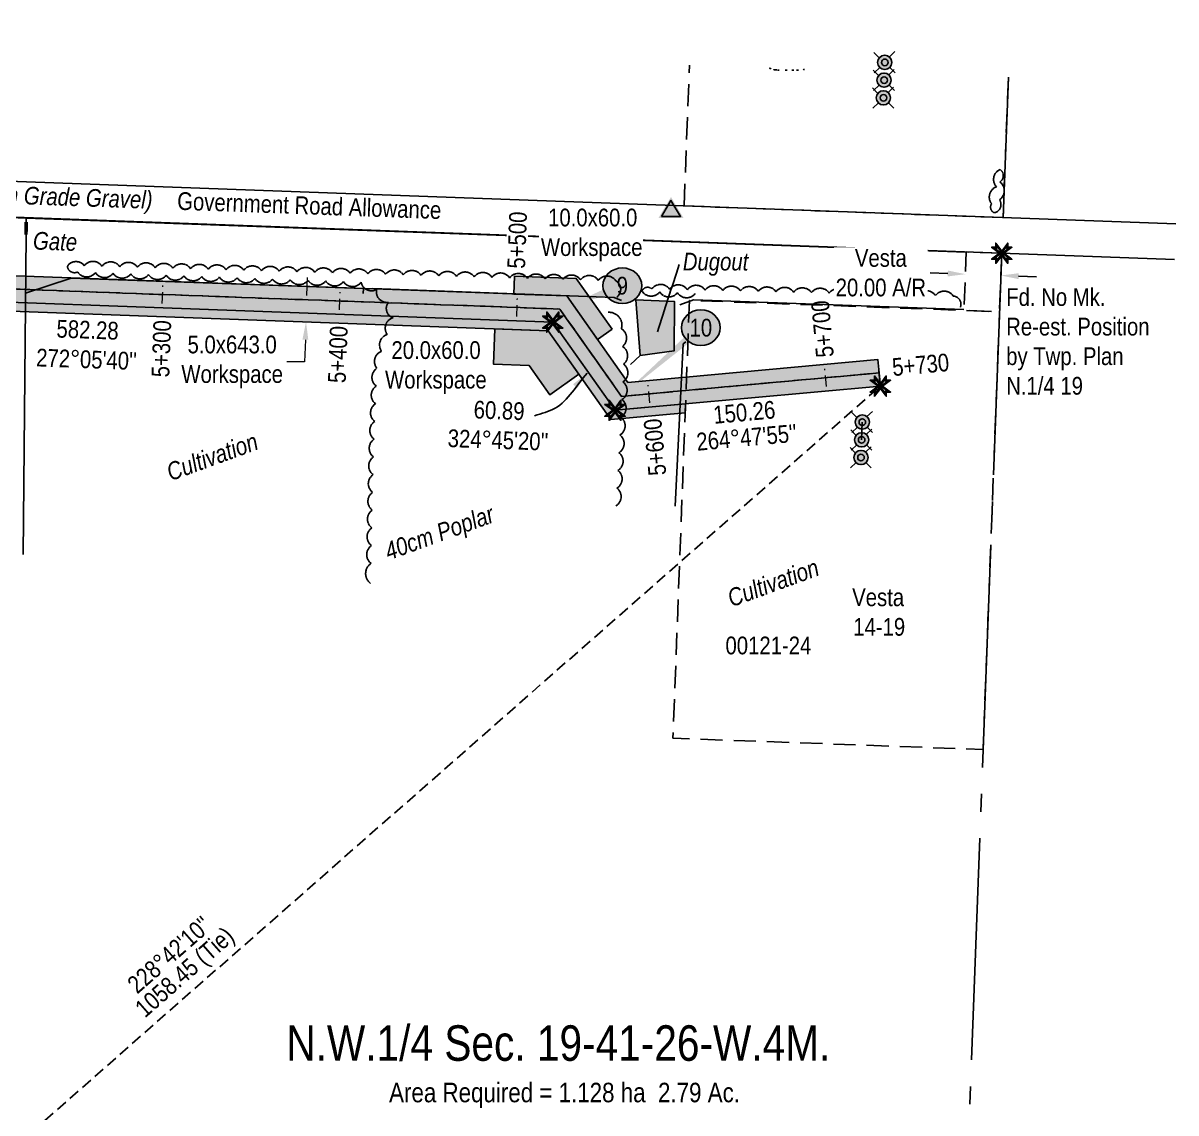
# Model space of a CAD drawing. Extents: x 311053 to 317465, y 5818876 to 5828373.
# Drawn here: x 313995 to 314645, y 5825283 to 5825897 of the extents above; entities that cross this region are included whole.
import ezdxf
from ezdxf.enums import TextEntityAlignment as Align

# ---------------------------------------------------------------- set-up
doc = ezdxf.new("R2010")
doc.units = 0
doc.header["$LTSCALE"] = 5
doc.header["$PDSIZE"] = 0.5
for name, pattern in [('0', [1, 1, 0]), ('foc-ACCESSROAD', [3.75, 2.5, -1.25]), ('foc-QUARTERLINE', [33, 25, -3, 2, -3]), ('foc-TIELINE', [1.875, 1.25, -0.625]), ('foc-TOPO', [1, 0.2, -0.8])]:
    doc.linetypes.add(name, pattern=pattern)
doc.layers.get('Defpoints').update_dxf_attribs({"color": 9})
for name, color, linetype in [('AS-FENCE', 48, 'foc-FENCE'), ('C-SYMBOL', 7, 'Continuous'), ('C-WS', 13, 'foc-ACCESSROAD'), ('C-WS-S', 13, 'Continuous'), ('L-AREAREQUIRED', 7, 'Continuous'), ('L-BD', 7, 'Continuous'), ('L-MON', 1, 'Continuous'), ('L-ROAD-T', 7, 'Continuous'), ('L-SEC', 7, 'Continuous'), ('L-SECQ', 8, 'foc-QUARTERLINE'), ('L-TIE', 7, 'foc-TIELINE'), ('P-ELEVATION', 7, 'Continuous'), ('P-IOP1', 10, 'Continuous'), ('P-IOP1-H', 21, 'Continuous'), ('P-LTO', 14, 'Continuous'), ('P-PROPOSED', 10, 'Continuous'), ('P-PROPOSED-H', 21, 'Continuous'), ('P-TEMP-H', 41, 'Continuous'), ('P-TEMP_WORKSPACE', 46, 'Continuous'), ('T-BUSH', 110, '0'), ('T-BUSH-T', 110, 'Continuous'), ('T-LOW-AREA', 48, 'foc-TOPO'), ('T-TIE', 201, 'foc-TIELINE'), ('T-WATER', 160, 'Continuous'), ('T-WATER-H', 133, 'Continuous'), ('T-WATER-T', 170, 'Continuous')]:
    doc.layers.add(name, color=color, linetype=linetype)
for name, color, linetype, lineweight in [('AS-GENERAL', 48, 'Continuous', 18), ('C-WS-T', 13, 'Continuous', 9), ('P-TEMP-T', 46, 'Continuous', 18), ('T-TEXT', 48, 'Continuous', 18), ('T-TIE-T', 201, 'Continuous', 18)]:
    doc.layers.add(name, color=color, linetype=linetype, lineweight=lineweight)
doc.styles.add('100L', font='ARIALN.TTF', dxfattribs={"height": 11})
doc.styles.add('175L', font='ARIALN.TTF', dxfattribs={"height": 20})
doc.styles.add('80', font='ARIALN.TTF', dxfattribs={"height": 10})
doc.styles.add('80CG', font='ARIALN.TTF', dxfattribs={"height": 10})
doc.styles.add('80L', font='ARIALN.TTF', dxfattribs={"height": 10})
doc.styles.add('80LS', font='ARIALNI.TTF', dxfattribs={"height": 10})
doc.styles.add('foc-LtypeFont', font='ARIALN.TTF', dxfattribs={"height": 7.35})
doc.linetypes.add('foc-FENCE', pattern='A,10,-1,["X",foc-LtypeFont,S=0.2,R=0,X=-0.625,Y=-0.75],-1.24', length=12.24)
doc.dimstyles.new('Compass 5 000', dxfattribs={"dimscale": 5, "dimtxt": 9, "dimasz": 2, "dimexe": 0.2, "dimexo": 0.0625, "dimgap": 0.5, "dimtad": 0, "dimtih": 1, "dimtoh": 1, "dimzin": 0, "dimdsep": 46, "dimtxsty": '80CG', "dimcen": 0.1, "dimse1": 1, "dimse2": 1, "dimclrd": 256, "dimclrt": 256, "dimaunit": 1, "dimadec": 4, "dimazin": 0, "dimtfac": 0.06, "dimtofl": 0, "dimtmove": 0, "dimatfit": 1, "dimfxl": 0.2, "dimtolj": 1, "dimtzin": 0, "dimlwd": -1, "dimarcsym": 0})

# ---------------------------------------------------------------- blocks, each defined once
blk = doc.blocks.new('TRIA')
blk.add_hatch(color=255).paths.add_polyline_path([(-0.04, 1.52), (-1.47, -0.87), (1.39, -0.87)])
blk = doc.blocks.new('TRIAA')
blk.add_blockref('TRIA', (0, 0))
blk = doc.blocks.new('TRIB')
at = {"color": 1}
blk.add_lwpolyline([(-1.12, -0.67), (-0.04, 1.13), (1.04, -0.67)], close=True, dxfattribs=at)
blk = doc.blocks.new('TRIBB')
blk.add_blockref('TRIB', (0, 0))
blk = doc.blocks.new('TRICC')
for name in ['TRIAA', 'TRIBB']:
    blk.add_blockref(name, (0, 0))
blk = doc.blocks.new('plspike')
blk.add_blockref('TRICC', (0, 0))
blk = doc.blocks.new('WC')
at = {"layer": 'L-MON'}
h = blk.add_hatch(color=255, dxfattribs=at)
h.dxf.hatch_style = 1
edge = h.paths.add_edge_path()
edge.add_arc((0, 0), 0.9, 0, 360)
at = {"layer": 'L-MON', "color": 240, "flags": 128}
for points in [[(-0.62, 0.5), (-1.23, 1.12)], [(0.52, 0.61), (1.13, 1.21)], [(-1.18, -1.18), (-0.56, -0.57)], [(1.16, -1.18), (0.56, -0.57)]]:
    blk.add_lwpolyline(points, dxfattribs=at)
at = {"layer": 'L-MON', "color": 240}
for radius in [0.8, 0.373]:
    blk.add_circle((0, 0), radius, dxfattribs=at)
blk = doc.blocks.new('WC2')
at = {"layer": 'L-MON'}
h = blk.add_hatch(color=255, dxfattribs=at)
h.dxf.hatch_style = 1
edge = h.paths.add_edge_path()
edge.add_arc((0, 0), 0.9, 0, 360)
at = {"layer": 'L-MON', "color": 14, "flags": 128}
for points in [[(-0.62, 0.5), (-1.23, 1.12)], [(0.52, 0.61), (1.13, 1.21)], [(-1.18, -1.18), (-0.56, -0.57)], [(1.16, -1.18), (0.56, -0.57)]]:
    blk.add_lwpolyline(points, dxfattribs=at)
at = {"layer": 'L-MON', "color": 14}
for radius in [0.8, 0.373]:
    blk.add_circle((0, 0), radius, dxfattribs=at)
blk = doc.blocks.new('TEMP')
h = blk.add_hatch(color=255)
h.dxf.hatch_style = 1
h.paths.add_polyline_path([(0, 0.25), (-0.67, 1.15), (-0.67, 0.67), (-1.15, 0.67), (-0.25, 0), (-1.15, -0.67), (-0.67, -0.67), (-0.67, -1.15), (0, -0.25), (0.67, -1.15), (0.67, -0.67), (1.15, -0.67), (0.25, 0), (1.15, 0.67), (0.67, 0.67), (0.67, 1.15)])
h.paths.add_polyline_path([(0.57, 0.85), (0.57, 0.57), (0.85, 0.57), (0.08, 0), (0.85, -0.57), (0.57, -0.57), (0.57, -0.85), (0, -0.08), (-0.57, -0.85), (-0.57, -0.57), (-0.85, -0.57), (-0.08, 0), (-0.85, 0.57), (-0.57, 0.57), (-0.57, 0.85), (0, 0.08)], flags=16)
h = blk.add_hatch(color=1)
h.dxf.hatch_style = 1
h.paths.add_polyline_path([(0, 0.08), (-0.57, 0.85), (-0.57, 0.57), (-0.85, 0.57), (-0.08, 0), (-0.85, -0.57), (-0.57, -0.57), (-0.57, -0.85), (0, -0.08), (0.57, -0.85), (0.57, -0.57), (0.85, -0.57), (0.08, 0), (0.85, 0.57), (0.57, 0.57), (0.57, 0.85)])
at = {"color": 1}
for p, q in [((-0.08, 0), (0.08, 0)), ((0, 0.08), (0, -0.08))]:
    blk.add_line(p, q, dxfattribs=at)
at = {"color": 255, "flags": 128}
blk.add_lwpolyline([(-0.25, 0), (-1.15, 0.67), (-0.67, 0.67), (-0.67, 1.15), (0, 0.25), (0.67, 1.15), (0.67, 0.67), (1.15, 0.67), (0.25, 0), (1.15, -0.67), (0.67, -0.67), (0.67, -1.15), (0, -0.25), (-0.67, -1.15), (-0.67, -0.67), (-1.15, -0.67)], close=True, dxfattribs=at)
at = {"color": 1, "flags": 128}
blk.add_lwpolyline([(-0.08, 0), (-0.85, 0.57), (-0.57, 0.57), (-0.57, 0.85), (0, 0.08), (0.57, 0.85), (0.57, 0.57), (0.85, 0.57), (0.08, 0), (0.85, -0.57), (0.57, -0.57), (0.57, -0.85), (0, -0.08), (-0.57, -0.85), (-0.57, -0.57), (-0.85, -0.57)], close=True, dxfattribs=at)
blk = doc.blocks.new('*D463')
at = {"layer": 'C-WS-S', "transparency": 16777216}
for p, q in [((314516.47, 5825756.13), (314506.48, 5825756.51)), ((314556.44, 5825754.62), (314566.43, 5825754.25))]:
    blk.add_line(p, q, dxfattribs=at)
for points in [[(314516.54, 5825757.79), (314516.41, 5825754.46), (314526.47, 5825755.75)], [(314556.5, 5825756.29), (314556.38, 5825752.96), (314546.45, 5825755)]]:
    blk.add_solid(points, dxfattribs=at)
at = {"layer": 'Defpoints', "color": 0, "transparency": 16777216}
for p in [(314526.47, 5825755.75), (314526.3, 5825751.48), (314546.29, 5825750.72)]:
    blk.add_point(p, dxfattribs=at)
at = {"layer": 'C-WS-S', "transparency": 16777216, "insert": (314478.74, 5825756.51), "char_height": 10, "attachment_point": 5, "style": '80CG', "bg_fill": 3, "box_fill_scale": 1.1, "bg_fill_color": 256, "bg_fill_true_color": 13158600, "bg_fill_transparency": 0}
blk.add_mtext('\\A1;Vesta\\P20.00 A/R', dxfattribs=at)
blk = doc.blocks.new('*U637')
at = {"layer": 'P-ELEVATION'}
h = blk.add_hatch(color=111, dxfattribs=at)
h.dxf.hatch_style = 1
edge = h.paths.add_edge_path()
edge.add_ellipse((0, 0), major_axis=(-10.94, 0), ratio=0.913794, start_angle=0, end_angle=360)
at = {"layer": 'P-ELEVATION', "color": 7, "flags": 128}
blk.add_lwpolyline([(0, 0, 5, 0, 0), (-34.67, -13.19, 0, 0, 0)], format="xyseb", dxfattribs=at)
at = {"layer": 'P-ELEVATION', "color": 7}
blk.add_ellipse((0, 0), major_axis=(-10.94, 0), ratio=0.913794, dxfattribs=at)
at = {"layer": 'P-ELEVATION', "style": '80'}
blk.add_attdef('BEND', text='', height=10, dxfattribs=at).set_placement((0, 0), align=Align.MIDDLE_CENTER)
blk = doc.blocks.new('*U644')
at = {"layer": 'P-ELEVATION'}
h = blk.add_hatch(color=111, dxfattribs=at)
h.dxf.hatch_style = 1
edge = h.paths.add_edge_path()
edge.add_ellipse((0, 0), major_axis=(-10.94, 0), ratio=0.913794, start_angle=0, end_angle=360)
at = {"layer": 'P-ELEVATION', "color": 7, "flags": 128}
blk.add_lwpolyline([(0, 0, 5, 0, 0), (-44.77, -38.72, 0, 0, 0)], format="xyseb", dxfattribs=at)
at = {"layer": 'P-ELEVATION', "color": 7}
blk.add_ellipse((0, 0), major_axis=(-10.94, 0), ratio=0.913794, dxfattribs=at)
at = {"layer": 'P-ELEVATION', "style": '80'}
blk.add_attdef('BEND', text='', height=10, dxfattribs=at).set_placement((0, 0), align=Align.MIDDLE_CENTER)
blk = doc.blocks.new('*D651')
at = {"layer": 'Defpoints', "color": 0, "transparency": 16777216}
for p in [(314154.58, 5825728.82), (314167.95, 5825728.33), (314168.13, 5825733.33)]:
    blk.add_point(p, dxfattribs=at)
at = {"layer": 'P-TEMP-T', "transparency": 16777216}
for p, q in [((314155.12, 5825743.81), (314155.49, 5825753.8)), ((314154.21, 5825718.82), (314153.75, 5825706.28)), ((314153.75, 5825706.28), (314143.75, 5825706.28))]:
    blk.add_line(p, q, dxfattribs=at)
for points in [[(314153.46, 5825743.87), (314156.79, 5825743.75), (314154.76, 5825733.81)], [(314152.55, 5825718.89), (314155.88, 5825718.76), (314154.58, 5825728.82)]]:
    blk.add_solid(points, dxfattribs=at)
at = {"layer": 'P-TEMP-T', "transparency": 16777216, "insert": (314112.93, 5825706.28), "char_height": 10, "attachment_point": 5, "style": '80CG'}
blk.add_mtext('\\A1;5.0x643.0\\PWorkspace', dxfattribs=at)

msp = doc.modelspace()

# ---------------------------------------------------------------- hatches: boundary and pattern name
at = {"layer": 'P-IOP1-H'}
h = msp.add_hatch(color=256, dxfattribs=at)
h.dxf.hatch_style = 1
h.paths.add_polyline_path([(314478.464, 5825692.634), (314328.836, 5825679.014), (314293.704, 5825728.734), (313752.073, 5825748.536), (313752.641, 5825763.524), (314301.67, 5825743.451), (314336.092, 5825694.735), (314477.104, 5825707.571)])
at = {"layer": 'P-PROPOSED-H'}
h = msp.add_hatch(color=256, dxfattribs=at)
h.dxf.hatch_style = 1
h.paths.add_polyline_path([(314478.464, 5825692.634), (314328.836, 5825679.014), (314293.704, 5825728.734), (313752.073, 5825748.536), (313752.641, 5825763.524), (314301.67, 5825743.451), (314336.092, 5825694.735), (314477.104, 5825707.571)])
at = {"layer": 'P-TEMP-H'}
h = msp.add_hatch(color=256, dxfattribs=at)
h.dxf.hatch_style = 1
h.paths.add_polyline_path([(314327.146, 5825724.723), (314306.981, 5825753.263), (314272.058, 5825754.54), (314271.693, 5825744.547), (314301.67, 5825743.451), (314318.98, 5825718.953)])
h = msp.add_hatch(color=256, dxfattribs=at)
h.dxf.hatch_style = 1
h.paths.add_polyline_path([(313752.073, 5825748.536), (314293.704, 5825728.734), (314328.836, 5825679.014), (314368.619, 5825682.635), (314368.43, 5825677.598), (314326.417, 5825673.773), (314291.049, 5825723.828), (313751.891, 5825743.54)])
h = msp.add_hatch(color=256, dxfattribs=at)
h.dxf.hatch_style = 1
h.paths.add_polyline_path([(314261.072, 5825724.924), (314291.049, 5825723.828), (314308.359, 5825699.33), (314292.027, 5825687.79), (314280.428, 5825704.205), (314260.341, 5825704.94)])
at = {"layer": 'T-WATER-H'}
h = msp.add_hatch(color=256, dxfattribs=at)
h.dxf.hatch_style = 1
h.paths.add_polyline_path([(314342.966, 5825709.953), (314340.491, 5825741.319), (314362.411, 5825740.266), (314362.126, 5825712.467)])

# ---------------------------------------------------------------- linework, layer by layer
at = {"layer": 'AS-FENCE', "flags": 128}
for points in [[(314526.689, 5825768.059), (313996.716, 5825787.366), (313973.987, 5825788.191)], [(313996.807, 5825785.159), (313996.775, 5825787.379)], [(313995.088, 5825597.649), (313996.697, 5825777.906)], [(313996.378, 5825745.131), (314022.217, 5825753.434), (314186.902, 5825747.711), (314186.815, 5825744.818)], [(314192.251, 5825747.648), (314328.294, 5825742.684), (314332.516, 5825740.883)], [(314365.445, 5825738.455), (314373.082, 5825741.23), (314525.601, 5825735.916)], [(314362.809, 5825624.887), (314367.328, 5825716.46), (314368.699, 5825717.591)]]:
    msp.add_lwpolyline(points, dxfattribs=at)
at = {"layer": 'AS-GENERAL', "const_width": 2, "flags": 128}
msp.add_lwpolyline([(313996.669, 5825778.008), (313996.807, 5825785.159)], dxfattribs=at)
at = {"layer": 'C-WS'}
msp.add_lwpolyline([(314550.667, 5825866.746), (314547.68, 5825787.646), (314367.82, 5825794.231), (314370.816, 5825873.588)], dxfattribs=at)
at = {"layer": 'C-WS', "flags": 128}
for points in [[(314546.921, 5825767.548), (314545.676, 5825734.575), (314525.695, 5825735.307), (314526.937, 5825768.28)], [(314546.921, 5825767.548), (314545.676, 5825734.575), (314525.695, 5825735.307), (314526.937, 5825768.28)], [(314370.816, 5825740.978), (314361.524, 5825494.179), (314536.388, 5825487.777), (314545.676, 5825734.575)]]:
    msp.add_lwpolyline(points, close=True, dxfattribs=at)
at = {"layer": 'Defpoints'}
for p, q in [((314342.966, 5825709.953), (314337.468, 5825704.854)), ((314467.914, 5825662.38), (314468.29, 5825672.372))]:
    msp.add_line(p, q, dxfattribs=at)
at = {"layer": 'L-SEC'}
msp.add_line((314644.397, 5825763.94), (313743.843, 5825796.864), dxfattribs=at)
at = {"layer": 'L-SEC', "flags": 128}
msp.add_lwpolyline([(313747.636, 5825897.297), (313744.602, 5825816.965), (314645.15, 5825784.041)], dxfattribs=at)
at = {"layer": 'L-SECQ'}
for p, q in [((314550.653, 5825866.746), (314547.675, 5825787.604)), ((314546.918, 5825767.504), (314516.602, 5824962.082))]:
    msp.add_line(p, q, dxfattribs=at)
at = {"layer": 'P-IOP1'}
msp.add_lwpolyline([(314478.464, 5825692.634), (314328.836, 5825679.014), (314293.704, 5825728.734), (313752.073, 5825748.536), (313752.641, 5825763.524), (314301.67, 5825743.451), (314336.092, 5825694.735), (314477.104, 5825707.571)], close=True, dxfattribs=at)
at = {"layer": 'P-LTO'}
msp.add_lwpolyline([(314478.464, 5825692.634), (314328.836, 5825679.014), (314293.704, 5825728.734), (313752.073, 5825748.536), (313752.641, 5825763.524), (314301.67, 5825743.451), (314336.092, 5825694.735), (314477.104, 5825707.571)], close=True, dxfattribs=at)
at = {"layer": 'P-PROPOSED'}
msp.add_lwpolyline([(314478.464, 5825692.634), (314328.836, 5825679.014), (314293.704, 5825728.734), (313752.073, 5825748.536), (313752.641, 5825763.524), (314301.67, 5825743.451), (314336.092, 5825694.735), (314477.104, 5825707.571)], close=True, dxfattribs=at)
at = {"layer": 'P-TEMP_WORKSPACE', "flags": 128}
for points in [[(314327.146, 5825724.723), (314306.981, 5825753.263), (314272.058, 5825754.54), (314271.693, 5825744.547), (314301.67, 5825743.451), (314318.98, 5825718.953)], [(313752.073, 5825748.536), (314293.704, 5825728.734), (314328.836, 5825679.014), (314368.619, 5825682.635), (314368.43, 5825677.598), (314326.417, 5825673.773), (314291.049, 5825723.828), (313751.891, 5825743.54)], [(314261.072, 5825724.924), (314291.049, 5825723.828), (314308.359, 5825699.33), (314292.027, 5825687.79), (314280.428, 5825704.205), (314260.341, 5825704.94)]]:
    msp.add_lwpolyline(points, close=True, dxfattribs=at)
at = {"layer": 'T-BUSH', "flags": 128}
msp.add_lwpolyline([(314546.005, 5825814.79, 0.5205671), (314543.96, 5825805.003, 0.5205671), (314541.251, 5825795.455, 0.5205671), (314542.88, 5825790.36, 0.5205671), (314545.655, 5825797.695, 0.5205671), (314545.86, 5825807.692, 0.5205671)], format="xyb", close=True, dxfattribs=at)
for points in [[(314329.922, 5825742.837, 0.5205671), (314329.384, 5825751.958, 0.5205671), (314319.389, 5825752.243, 0.5205671), (314309.394, 5825752.528, 0.5205671), (314299.399, 5825752.813, 0.5205671), (314289.404, 5825753.098, 0.5205671), (314279.409, 5825753.383, 0.5205671), (314269.414, 5825753.668, 0.5205671), (314259.419, 5825753.953, 0.5205671), (314249.425, 5825754.238, 0.5205671), (314239.43, 5825754.523, 0.5205671), (314229.435, 5825754.809, 0.5205671), (314219.44, 5825755.094, 0.5205671), (314209.445, 5825755.379, 0.5205671), (314199.45, 5825755.664, 0.5205671), (314189.455, 5825755.949, 0.5205671), (314179.46, 5825756.234, 0.5205671), (314169.465, 5825756.519, 0.5205671), (314159.47, 5825756.804, 0.5205671), (314149.475, 5825757.089, 0.5205671), (314139.48, 5825757.374, 0.5205671), (314129.485, 5825757.659, 0.5205671), (314119.491, 5825757.945, 0.5205671), (314109.496, 5825758.23, 0.5205671), (314099.501, 5825758.515, 0.5205671), (314089.506, 5825758.8, 0.5205671), (314079.511, 5825759.085, 0.5205671), (314069.516, 5825759.37, 0.5205671), (314059.521, 5825759.655, 0.5205671), (314049.526, 5825759.94, 0.5205671), (314039.531, 5825760.225, 0.5205671), (314029.536, 5825760.51, 0.5205671), (314020.004, 5825760.234, 0.5205671), (314025.799, 5825756.974, 0.5205671), (314035.791, 5825756.611, 0.5205671), (314045.783, 5825756.249, 0.5205671), (314055.776, 5825755.886, 0.5205671), (314065.768, 5825755.524, 0.5205671), (314075.761, 5825755.162, 0.5205671), (314085.753, 5825754.799, 0.5205671), (314095.746, 5825754.437, 0.5205671), (314105.738, 5825754.074, 0.5205671), (314115.73, 5825753.712, 0.5205671), (314125.723, 5825753.35, 0.5205671), (314135.715, 5825752.987, 0.5205671), (314145.708, 5825752.625, 0.5205671), (314155.7, 5825752.262, 0.5205671), (314165.693, 5825751.9, 0.5205671), (314175.685, 5825751.537, 0.5205671), (314185.677, 5825751.175, 0.5205671), (314194.383, 5825747.154, 0.5205671), (314201.03, 5825739.847, 0.5205671), (314203.63, 5825731.212, 0.5205671), (314200.428, 5825721.74, 0.5205671), (314197.225, 5825712.268, 0.5205671), (314194.558, 5825702.696, 0.5205671), (314194.164, 5825692.705, 0.5205671), (314193.771, 5825682.714, 0.5205671), (314193.377, 5825672.723, 0.5205671), (314192.983, 5825662.731, 0.5205671), (314192.658, 5825652.738, 0.5205671), (314192.429, 5825642.742, 0.5205671), (314192.2, 5825632.745, 0.5205671), (314191.97, 5825622.749, 0.5205671), (314191.741, 5825612.753, 0.5205671), (314191.512, 5825602.756, 0.5205671), (314191.282, 5825592.76, 0.5205671), (314191.022, 5825581.398, 0.5205671)], [(314374.007, 5825744.808, -0.5205671), (314364.019, 5825745.273, -0.5205671), (314354.031, 5825745.738, -0.5205671), (314344.043, 5825746.202, -0.5205671), (314349.62, 5825747.479, -0.5205671), (314359.616, 5825747.241, -0.5205671), (314369.612, 5825747.003, -0.5205671), (314379.609, 5825746.766, -0.5205671), (314389.605, 5825746.528, -0.5205671), (314399.601, 5825746.29, -0.5205671), (314409.597, 5825746.053, -0.5205671), (314419.593, 5825745.815, -0.5205671), (314429.589, 5825745.577, -0.5205671), (314439.586, 5825745.34, -0.5205671), (314449.582, 5825745.102, -0.5205671), (314459.578, 5825744.865, -0.5205671), (314469.574, 5825744.627, -0.5205671), (314479.57, 5825744.389, -0.5205671), (314489.566, 5825744.152, -0.5205671), (314499.563, 5825743.914, -0.5205671), (314509.559, 5825743.676, -0.5205671), (314519.555, 5825743.439, -0.5205671), (314523.54, 5825736.979, -0.5205671)], [(314329.365, 5825625.162, 0.5205671), (314329.93, 5825635.145, 0.5205671), (314330.494, 5825645.128, 0.5205671), (314331.059, 5825655.112, 0.5205671), (314331.624, 5825665.095, 0.5205671), (314332.189, 5825675.078, 0.5205671), (314332.753, 5825685.061, 0.5205671), (314333.318, 5825695.044, 0.5205671), (314333.628, 5825705.026, 0.5205671), (314333.037, 5825715.008, 0.5205671), (314332.445, 5825724.989, 0.5205671), (314325.031, 5825734.238, 0.5205671)]]:
    msp.add_lwpolyline(points, format="xyb", dxfattribs=at)
at = {"layer": 'T-LOW-AREA'}
msp.add_lwpolyline([(314415.895, 5825871.873, 0.0043649), (314418.302, 5825871.064, 0.0608473), (314419.172, 5825870.893, 0.0125367), (314420.474, 5825870.832, 0.0037573), (314424.821, 5825870.768, 0.0017941), (314428.631, 5825870.754, 0.0026363), (314431.224, 5825870.768, 0.0279018), (314434.877, 5825871.011, 0.0065498), (314435.683, 5825871.12, 0.0237667)], format="xyb", dxfattribs=at)
at = {"layer": 'T-TIE-T', "linetype": 'foc-TIELINE'}
for p, q in [((314073.533, 5825739.285), (314073.899, 5825749.277)), ((314173.456, 5825735.632), (314173.822, 5825745.624)), ((314273.38, 5825731.979), (314273.745, 5825741.971)), ((314448.015, 5825692.372), (314447.109, 5825702.33)), ((314478.237, 5825695.123), (314477.331, 5825705.081)), ((314348.437, 5825683.308), (314347.53, 5825693.266))]:
    msp.add_line(p, q, dxfattribs=at)
at = {"layer": 'T-WATER', "flags": 128}
msp.add_lwpolyline([(314342.966, 5825709.953), (314340.491, 5825741.319), (314362.411, 5825740.266), (314362.126, 5825712.467), (314342.966, 5825709.953)], dxfattribs=at)

# ---------------------------------------------------------------- block references
at = {"layer": 'C-WS-S', "xscale": 4.999462849999895, "yscale": 4.999462849999895, "zscale": 4.999462849999895}
for p in [(314480.941, 5825875.138), (314480.564, 5825865.146), (314480.187, 5825855.154)]:
    msp.add_blockref('WC2', p, dxfattribs=at)
at = {"layer": 'Defpoints', "color": 3, "xscale": 4.999999999999939, "yscale": 4.999999999999939, "zscale": 4.999999999999939}
msp.add_blockref('plspike', (314360.593, 5825791.668), dxfattribs=at)
at = {"layer": 'L-MON', "color": 3}
for p, xscale, yscale, zscale in [((314293.704, 5825728.734), 4.999495499999979, 4.999495499999979, 4.999495499999979), ((314478.464, 5825692.634), 4.999495499999977, 4.999495499999977, 4.999495499999977), ((314328.836, 5825679.014), 4.999495499999977, 4.999495499999977, 4.999495499999977)]:
    msp.add_blockref('TEMP', p, dxfattribs=dict(at, xscale=xscale, yscale=yscale, zscale=zscale))
at = {"layer": 'L-MON', "xscale": 4.999999999999945, "yscale": 4.999999999999945, "zscale": 4.999999999999945}
for p in [(314468.29, 5825672.372), (314467.914, 5825662.38), (314467.538, 5825652.388)]:
    msp.add_blockref('WC', p, dxfattribs=at)
at = {"layer": 'P-ELEVATION', "xscale": 0.9998991, "yscale": 0.9998991, "zscale": 0.9998991}
for name, p, values in [('*U637', (314332.955, 5825749.256), {'BEND': '9'}), ('*U644', (314377.231, 5825725.591), {'BEND': '10'})]:
    msp.add_blockref(name, p, dxfattribs=at).add_auto_attribs(values)

# ---------------------------------------------------------------- texts
at = {"layer": 'C-SYMBOL', "color": 3, "linetype": 'ByBlock', "insert": (314296.864, 5825332.317), "char_height": 19.99798, "width": 306.84489, "attachment_point": 2, "style": '175L', "bg_fill": 3, "box_fill_scale": 1.15, "bg_fill_color": 256, "bg_fill_true_color": 256, "bg_fill_transparency": 0}
msp.add_mtext('N.W.1/4 Sec. 19-41-26-W.4M.', dxfattribs=at)
at = {"layer": 'C-WS-T', "insert": (314462.5, 5825578.612), "char_height": 9.99899, "attachment_point": 1, "style": '80L'}
msp.add_mtext_dynamic_manual_height_columns('\\pi0.078452;Vesta\\P\\pi0.67184;14-19', width=28.89207, gutter_width=50, heights=[0], dxfattribs=at)
at = {"layer": 'Defpoints', "color": 2, "insert": (314391.128, 5825551.451), "char_height": 10, "attachment_point": 1, "style": '80L'}
msp.add_mtext_dynamic_manual_height_columns('00121-24', width=57.63515, gutter_width=50, heights=[0], dxfattribs=at)
at = {"layer": 'L-AREAREQUIRED', "color": 5, "linetype": 'ByBlock', "insert": (314300.367, 5825299.945), "char_height": 10.99889, "width": 197.92, "attachment_point": 2, "style": '100L', "bg_fill": 3, "box_fill_scale": 1.15, "bg_fill_color": 256, "bg_fill_true_color": 256, "bg_fill_transparency": 0}
msp.add_mtext('Area Required = 1.128 ha  2.79 Ac.', dxfattribs=at)
at = {"layer": 'L-BD', "color": 3, "style": '80L'}
for s, height, rotation, p in [('150.26', 9.999, 5.2011, (314401.726, 5825677.928)), ("264°47'55''", 9.99899, 5.2011, (314403.017, 5825663.738)), ("228°42'10''", 9.99899, 41.2981, (314077.453, 5825372.149)), ('1058.45 (Tie)', 9.99899, 41.2981, (314086.857, 5825361.444))]:
    msp.add_text(s, height=height, rotation=rotation, dxfattribs=at).set_placement(p, align=Align.MIDDLE)
at = {"layer": 'L-BD', "char_height": 9.99899, "attachment_point": 2, "style": '80L'}
for s, insert, width, rotation in [("582.28\\P272°05'40''", (314031.59, 5825729.415), 17.13085, 357.9062), ("60.89\\P324°45'20'' ", (314263.667, 5825683.938), 45.23876, 357.903011)]:
    msp.add_mtext(s, dxfattribs=dict(at, insert=insert, width=width, rotation=rotation))
at = {"layer": 'L-ROAD-T', "style": '80L'}
msp.add_text('Government Road Allowance', height=9.99899, rotation=357.97324, dxfattribs=at).set_placement((314156.404, 5825794.441), align=Align.MIDDLE_CENTER)
at = {"layer": 'P-TEMP-T', "insert": (314199.656, 5825717.954), "char_height": 9.99899, "attachment_point": 1, "style": '80L'}
msp.add_mtext_dynamic_manual_height_columns('\\pi3.0979;20.0x60.0\\P\\pi-0.50338;Workspace', width=55.63146, gutter_width=50, heights=[0], dxfattribs=at)
at = {"layer": 'T-BUSH-T', "style": '80LS'}
msp.add_text('40cm Poplar', height=9.99899, rotation=20, dxfattribs=at).set_placement((314229.746, 5825610.046), align=Align.MIDDLE_CENTER)
at = {"layer": 'T-TEXT', "style": '80LS'}
for s, rotation, p in [('(High Grade Gravel)', 357.97324, (314016.505, 5825799.392)), ('Cultivation', 20, (314101.692, 5825652.876)), ('Cultivation', 20, (314418.002, 5825581.808))]:
    msp.add_text(s, height=9.99899, rotation=rotation, dxfattribs=at).set_placement(p, align=Align.MIDDLE_CENTER)
at = {"layer": 'T-TEXT', "insert": (314000.863, 5825779.678), "char_height": 9.99899, "attachment_point": 1, "rotation": 357.97324, "style": '80LS'}
msp.add_mtext_dynamic_manual_height_columns('{\\fArial Narrow|b0|i1|c0|p34;Gate}', width=14.98477, gutter_width=50, heights=[0], dxfattribs=at)
at = {"layer": 'T-TIE-T', "style": '80L'}
for s, rotation, p in [('5+300', 87.906111, (314073.012, 5825713.722)), ('5+400', 87.906111, (314172.51, 5825710.483)), ('5+730', 5.201111, (314501.162, 5825704.723)), ('5+600', 95.201111, (314351.327, 5825658.25))]:
    msp.add_text(s, height=9.999, rotation=rotation, dxfattribs=at).set_placement(p, align=Align.MIDDLE_CENTER)
at = {"layer": 'T-WATER-T', "insert": (314367.066, 5825767.83), "char_height": 9.99899, "attachment_point": 1, "style": '80L'}
msp.add_mtext_dynamic_manual_height_columns('{\\fArial Narrow|b0|i1|c0|p34;Dugout}', width=17.84079, gutter_width=50, heights=[0], dxfattribs=at)

# ---------------------------------------------------------------- dimensions: what is measured, and where the dimension line sits
at = {"layer": 'P-TEMP-T'}
dim = msp.add_linear_dim(base=(314154.576, 5825728.818), p1=(314168.134, 5825733.325), p2=(314167.951, 5825728.329), angle=267.906178, text='5.0x643.0\\PWorkspace', dimstyle='Compass 5 000', dxfattribs=at)
dim.commit()
dim.dimension.update_dxf_attribs({"geometry": '*D651', "text_midpoint": (314112.93, 5825706.282), "dimtype": 161})

# ---------------------------------------------------------------- leaders
at = {"layer": 'L-BD', "path_type": 1}
msp.add_leader([(314313.13, 5825699.944), (314294.992, 5825680.169), (314283.495, 5825675.86)], dimstyle='Compass 5 000', override={"dimgap": 0.5, "dimtad": 0}, dxfattribs=at)
at = {"layer": 'T-WATER-T', "path_type": 1}
msp.add_leader([(314352.697, 5825723.251), (314364.996, 5825761.135)], dimstyle='Compass 5 000', override={"dimgap": 0.5, "dimtad": 0}, dxfattribs=at)

# ---------------------------------------------------------------- next in the draw order: linework, layer by layer
at = {"layer": 'L-TIE'}
msp.add_line((313683.337, 5824994.145), (314478.464, 5825692.634), dxfattribs=at)

# ---------------------------------------------------------------- next in the draw order: texts
at = {"layer": 'P-TEMP-T', "insert": (314287.546, 5825792.685), "char_height": 9.99899, "attachment_point": 1, "style": '80L', "bg_fill": 3, "box_fill_scale": 1.15, "bg_fill_color": 256, "bg_fill_true_color": 256, "bg_fill_transparency": 0}
msp.add_mtext_dynamic_manual_height_columns('\\pi3.5515;10.0x60.0\\P\\pi-0.50338;Workspace', width=55.63146, gutter_width=50, heights=[0], dxfattribs=at)
at = {"layer": 'T-TIE-T', "char_height": 9.999, "attachment_point": 2, "style": '80L', "bg_fill": 3, "box_fill_scale": 1.1, "bg_fill_color": 256, "bg_fill_transparency": 0}
for s, insert, width, rotation in [('5+500', (314268.644, 5825775.145), 11.37911, 87.906111), ('5+700', (314440.837, 5825724.418), 13.08491, 95.201111)]:
    msp.add_mtext(s, dxfattribs=dict(at, insert=insert, width=width, rotation=rotation))

# ---------------------------------------------------------------- next in the draw order: linework, layer by layer
at = {"layer": 'T-TIE', "flags": 128}
msp.add_lwpolyline([(312747.593, 5821989.141), (312763.23, 5822401.131), (312731.071, 5822486.063), (312676.266, 5822545.575), (312679.375, 5822627.075), (312685.001, 5822774.536), (312675.828, 5822790.241), (312615.006, 5822918.517), (312542.572, 5823089.856), (312555.16, 5823419.509), (312821.646, 5823409.334), (312852.567, 5824220.965), (312912.174, 5825788.513), (313752.361, 5825756.03), (314297.687, 5825736.093), (314332.464, 5825686.874), (314477.784, 5825700.102)], dxfattribs=at)

# ---------------------------------------------------------------- next in the draw order: dimensions: what is measured, and where the dimension line sits
at = {"layer": 'C-WS-S', "color": 5}
dim = msp.add_aligned_dim(p1=(314546.286, 5825750.723), p2=(314526.304, 5825751.475), distance=-4.281, text='Vesta\\P20.00 A/R', dimstyle='Compass 5 000', override={"dimtfill": 1}, dxfattribs=at)
dim.commit()
dim.dimension.update_dxf_attribs({"geometry": '*D463', "text_midpoint": (314478.744, 5825756.506)})

# ---------------------------------------------------------------- next in the draw order: linework, layer by layer
at = {"layer": 'Defpoints', "color": 5}
msp.add_polyline3d([(313991.408, 5825747.29, 858.376), (313998.878, 5825747.017, 858.331), (314006.348, 5825746.744, 858.308), (314013.819, 5825746.471, 858.163), (314021.289, 5825746.198, 857.907), (314028.759, 5825745.925, 857.598), (314036.229, 5825745.652, 857.315), (314043.7, 5825745.379, 857.088), (314051.17, 5825745.106, 856.86), (314058.64, 5825744.832, 856.625), (314066.11, 5825744.559, 856.382), (314073.58, 5825744.286, 856.121), (314081.051, 5825744.013, 855.861), (314088.521, 5825743.74, 855.614), (314095.991, 5825743.467, 855.39), (314103.461, 5825743.194, 855.237), (314110.932, 5825742.921, 855.104), (314118.402, 5825742.648, 854.939), (314125.872, 5825742.374, 854.796), (314133.342, 5825742.101, 854.723), (314140.812, 5825741.828, 854.711), (314148.283, 5825741.555, 854.75), (314155.753, 5825741.282, 854.805), (314163.223, 5825741.009, 854.885), (314170.693, 5825740.736, 854.957), (314178.164, 5825740.463, 854.958), (314185.634, 5825740.189, 854.945), (314193.104, 5825739.916, 854.924), (314200.574, 5825739.643, 854.9), (314208.044, 5825739.37, 854.9), (314215.515, 5825739.097, 854.745), (314222.985, 5825738.824, 854.483), (314230.455, 5825738.551, 854.29), (314237.925, 5825738.278, 853.987), (314245.396, 5825738.005, 853.534), (314252.866, 5825737.731, 853.112), (314260.336, 5825737.458, 852.791), (314267.806, 5825737.185, 852.519), (314275.276, 5825736.912, 852.29), (314282.747, 5825736.639, 852.121), (314290.217, 5825736.366, 852.006), (314297.687, 5825736.093, 851.827), (314301.551, 5825730.624, 851.771), (314305.415, 5825725.155, 851.79), (314309.279, 5825719.687, 851.785), (314313.143, 5825714.218, 851.774), (314317.008, 5825708.749, 851.726), (314320.872, 5825703.28, 851.672), (314324.736, 5825697.812, 851.724), (314328.6, 5825692.343, 851.614), (314332.464, 5825686.874, 851.626), (314339.73, 5825687.536, 851.406), (314346.996, 5825688.197, 851.367), (314354.262, 5825688.858, 851.541), (314361.528, 5825689.52, 851.687), (314368.794, 5825690.181, 851.815), (314376.06, 5825690.843, 851.937), (314383.326, 5825691.504, 852.053), (314390.592, 5825692.165, 852.2), (314397.858, 5825692.827, 852.402), (314405.124, 5825693.488, 852.602), (314412.39, 5825694.15, 852.782), (314419.656, 5825694.811, 852.929), (314426.922, 5825695.473, 853.046), (314434.188, 5825696.134, 853.151), (314441.454, 5825696.795, 853.227), (314448.72, 5825697.457, 853.282), (314455.986, 5825698.118, 853.338), (314463.252, 5825698.78, 853.393), (314470.518, 5825699.441, 853.433), (314477.784, 5825700.102, 853.457)], dxfattribs=at)

# ---------------------------------------------------------------- next in the draw order: block references
at = {"layer": 'L-MON', "xscale": 4.999495499999933, "yscale": 4.999495499999933, "zscale": 4.999495499999933}
msp.add_blockref('TEMP', (314546.92, 5825767.548), dxfattribs=at)

# ---------------------------------------------------------------- next in the draw order: texts
at = {"layer": 'L-MON', "insert": (314549.42, 5825747.853), "char_height": 10, "attachment_point": 1, "style": '80L'}
msp.add_mtext_dynamic_manual_height_columns('Fd. No Mk.\\PRe-est. Position\\Pby Twp. Plan\\PN.1/4 19', width=84.90448, gutter_width=50, heights=[0], dxfattribs=at)

doc.saveas('drawing.dxf')
